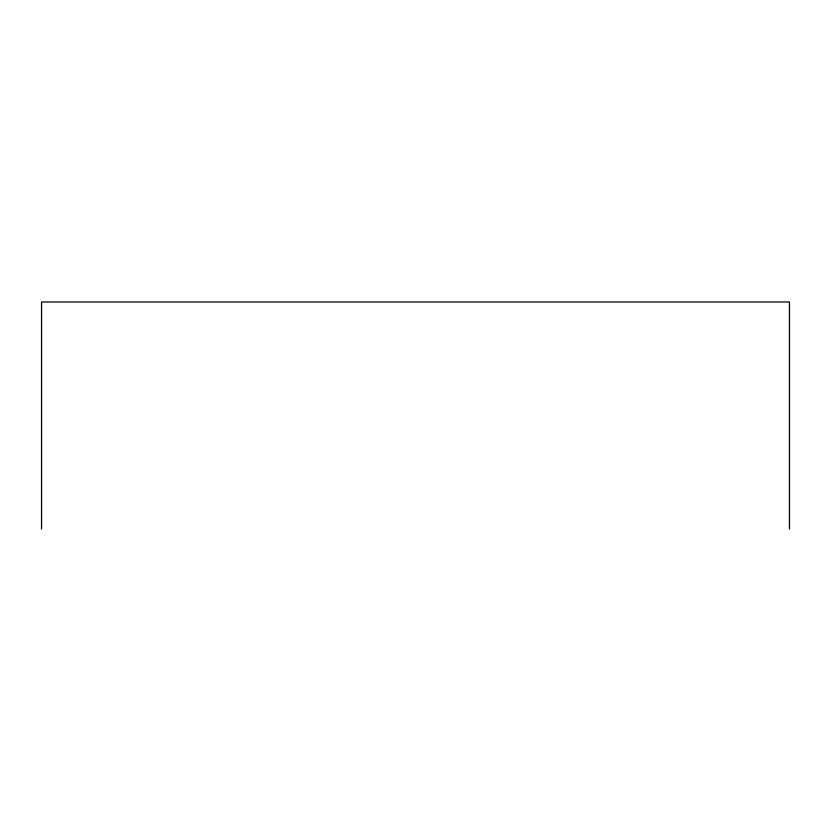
<?xml version="1.0" encoding="UTF-8"?>
<svg xmlns="http://www.w3.org/2000/svg" width="831" height="831" viewBox="0 0 831 831"><rect width="100%" height="100%" fill="white"/><g stroke="black" fill="none" stroke-linecap="round" stroke-linejoin="round"><path stroke-width="1.25" d="M789.45 529.004L789.45 301.996L41.55 301.996L41.55 529.004"/></g></svg>
